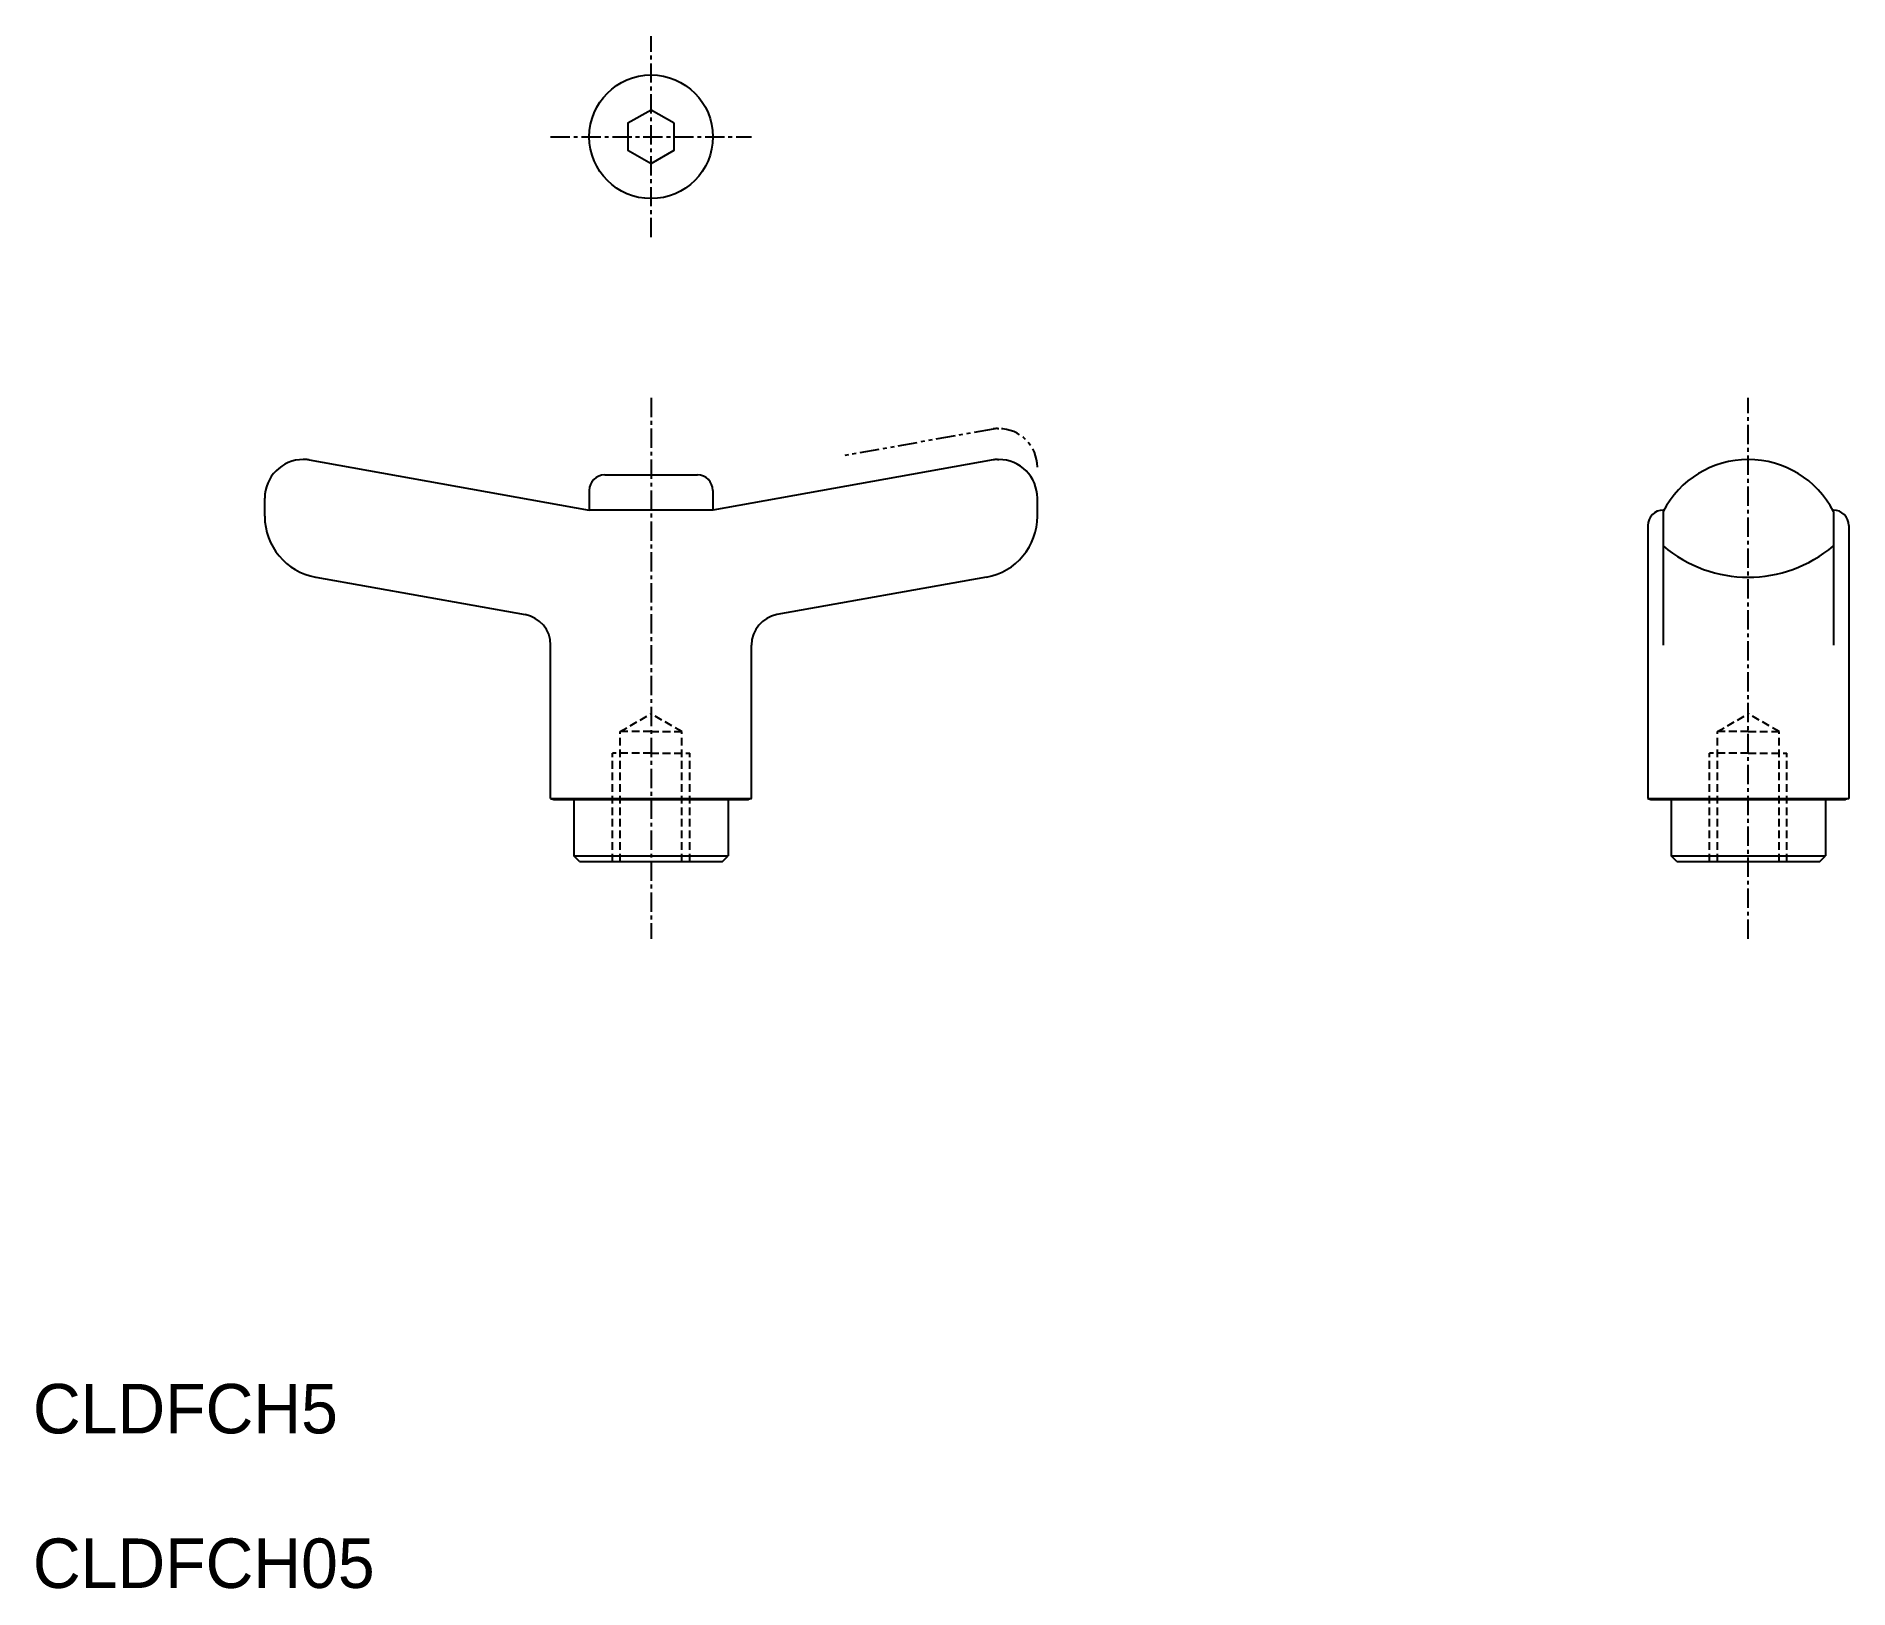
# Model space of a CAD drawing. Extents: x -3697 to -3579, y -987 to -887.
import ezdxf

# ---------------------------------------------------------------- set-up
doc = ezdxf.new("R2010")
doc.units = 0
for name, pattern in [('CENTER', [2, 1.25, -0.25, 0.25, -0.25]), ('DASHED', [0.75, 0.5, -0.25]), ('PHANTOM', [2.5, 1.25, -0.25, 0.25, -0.25, 0.25, -0.25])]:
    doc.linetypes.add(name, pattern=pattern)
doc.layers.get('0').update_dxf_attribs({"linetype": 'CONTINUOUS'})
doc.layers.add('CENTER', color=1, linetype='CENTER')

msp = doc.modelspace()

# ---------------------------------------------------------------- linework, layer by layer
at = {"color": 3, "linetype": 'PHANTOM'}
for p, q in [((-3634.67, -912.35), (-3644.3, -914.07)), ((-3634.38, -912.32), (-3634.3, -912.32))]:
    msp.add_line(p, q, dxfattribs=at)
at = {"color": 7, "linetype": 'CONTINUOUS'}
for p, q in [((-3679.22, -914.32), (-3679.3, -914.32)), ((-3678.93, -914.35), (-3660.8, -917.59)), ((-3634.67, -914.35), (-3652.8, -917.59)), ((-3634.38, -914.32), (-3634.3, -914.32)), ((-3659.8, -915.32), (-3653.8, -915.32)), ((-3681.8, -917.99), (-3681.8, -916.82)), ((-3660.8, -916.32), (-3660.8, -917.59)), ((-3652.8, -916.32), (-3652.8, -917.59)), ((-3631.8, -917.99), (-3631.8, -916.82)), ((-3652.8, -917.59), (-3660.8, -917.59)), ((-3591.3, -917.68), (-3591.3, -926.32)), ((-3580.29, -917.68), (-3580.29, -926.32)), ((-3592.3, -918.59), (-3592.3, -936.24)), ((-3579.3, -918.59), (-3579.3, -936.24)), ((-3678.5, -921.93), (-3664.95, -924.35)), ((-3635.1, -921.93), (-3648.65, -924.35)), ((-3663.3, -936.24), (-3663.3, -926.32)), ((-3650.3, -936.24), (-3650.3, -926.32)), ((-3663.3, -936.24), (-3663.1, -936.32)), ((-3663.3, -936.24), (-3650.3, -936.24)), ((-3663.1, -936.32), (-3650.5, -936.32)), ((-3661.8, -936.32), (-3661.8, -939.96)), ((-3651.8, -936.32), (-3651.8, -939.96)), ((-3650.3, -936.24), (-3650.5, -936.32)), ((-3592.3, -936.24), (-3592.1, -936.32)), ((-3592.3, -936.24), (-3579.3, -936.24)), ((-3592.1, -936.32), (-3579.5, -936.32)), ((-3590.8, -936.32), (-3590.8, -939.96)), ((-3580.8, -936.32), (-3580.8, -939.96)), ((-3579.3, -936.24), (-3579.5, -936.32)), ((-3661.43, -940.32), (-3661.8, -939.96)), ((-3661.8, -939.96), (-3651.8, -939.96)), ((-3661.43, -940.32), (-3652.17, -940.32)), ((-3652.17, -940.32), (-3651.8, -939.96)), ((-3590.43, -940.32), (-3590.8, -939.96)), ((-3590.8, -939.96), (-3580.8, -939.96)), ((-3590.43, -940.32), (-3581.17, -940.32)), ((-3581.17, -940.32), (-3580.8, -939.96))]:
    msp.add_line(p, q, dxfattribs=at)
at = {"color": 3, "linetype": 'DASHED'}
for p, q in [((-3658.8, -931.92), (-3656.8, -930.77)), ((-3654.8, -931.92), (-3656.8, -930.77)), ((-3587.8, -931.92), (-3585.8, -930.77)), ((-3583.8, -931.92), (-3585.8, -930.77)), ((-3658.8, -940.32), (-3658.8, -931.92)), ((-3656.8, -931.92), (-3658.8, -931.92)), ((-3656.8, -931.92), (-3654.8, -931.92)), ((-3654.8, -940.32), (-3654.8, -931.92)), ((-3587.8, -940.32), (-3587.8, -931.92)), ((-3585.8, -931.92), (-3587.8, -931.92)), ((-3585.8, -931.92), (-3583.8, -931.92)), ((-3583.8, -940.32), (-3583.8, -931.92)), ((-3659.3, -940.32), (-3659.3, -933.32)), ((-3656.8, -933.32), (-3659.3, -933.32)), ((-3656.8, -933.32), (-3654.3, -933.32)), ((-3654.3, -940.32), (-3654.3, -933.32)), ((-3588.3, -940.32), (-3588.3, -933.32)), ((-3585.8, -933.32), (-3588.3, -933.32)), ((-3585.8, -933.32), (-3583.3, -933.32)), ((-3583.3, -940.32), (-3583.3, -933.32))]:
    msp.add_line(p, q, dxfattribs=at)
at = {"color": 7, "linetype": 'CONTINUOUS'}
msp.add_lwpolyline([(-3655.3, -892.57), (-3656.8, -891.71), (-3658.3, -892.57), (-3658.3, -894.3), (-3656.8, -895.17), (-3655.3, -894.3)], close=True, dxfattribs=at)
msp.add_circle((-3656.8, -893.44), 4, dxfattribs=at)
at = {"color": 3, "linetype": 'PHANTOM'}
for centre, radius, start, end in [((-3634.38, -914.32), 2, 90, 98.2888), ((-3634.3, -914.82), 2.5, 0, 90)]:
    msp.add_arc(centre, radius, start, end, dxfattribs=at)
at = {"color": 7, "linetype": 'CONTINUOUS'}
for centre, radius, start, end in [((-3679.3, -916.82), 2.5, 90, 180), ((-3679.22, -916.32), 2, 81.7112, 90), ((-3634.38, -916.32), 2, 90, 98.2888), ((-3634.3, -916.82), 2.5, 0, 90), ((-3585.8, -920.52), 6.2, 27.3186, 152.6814), ((-3659.8, -916.32), 1, 90, 180), ((-3653.8, -916.32), 1, 0, 90), ((-3677.8, -917.99), 4, 180, 259.8635), ((-3635.8, -917.99), 4, 280.1365, 0), ((-3591.3, -918.59), 1, 90.2832, 180), ((-3580.3, -918.59), 1, 0, 89.7168), ((-3585.8, -913.42), 8.51, 229.6855, 310.3145), ((-3665.3, -926.32), 2, 0, 79.8635), ((-3648.3, -926.32), 2, 100.1365, 180)]:
    msp.add_arc(centre, radius, start, end, dxfattribs=at)
at = {"layer": 'CENTER', "color": 1, "linetype": 'CENTER'}
for p, q in [((-3656.8, -899.94), (-3656.8, -886.94)), ((-3663.3, -893.44), (-3650.3, -893.44)), ((-3656.8, -910.32), (-3656.8, -945.32)), ((-3585.8, -945.32), (-3585.8, -910.32))]:
    msp.add_line(p, q, dxfattribs=at)

# ---------------------------------------------------------------- texts
at = {"color": 7, "linetype": 'CONTINUOUS'}
for s, p in [('CLDFCH5', (-3696.8, -977.32)), ('CLDFCH05', (-3696.8, -987.32))]:
    msp.add_text(s, height=3.2, dxfattribs=at).set_placement(p)

doc.saveas('drawing.dxf')
